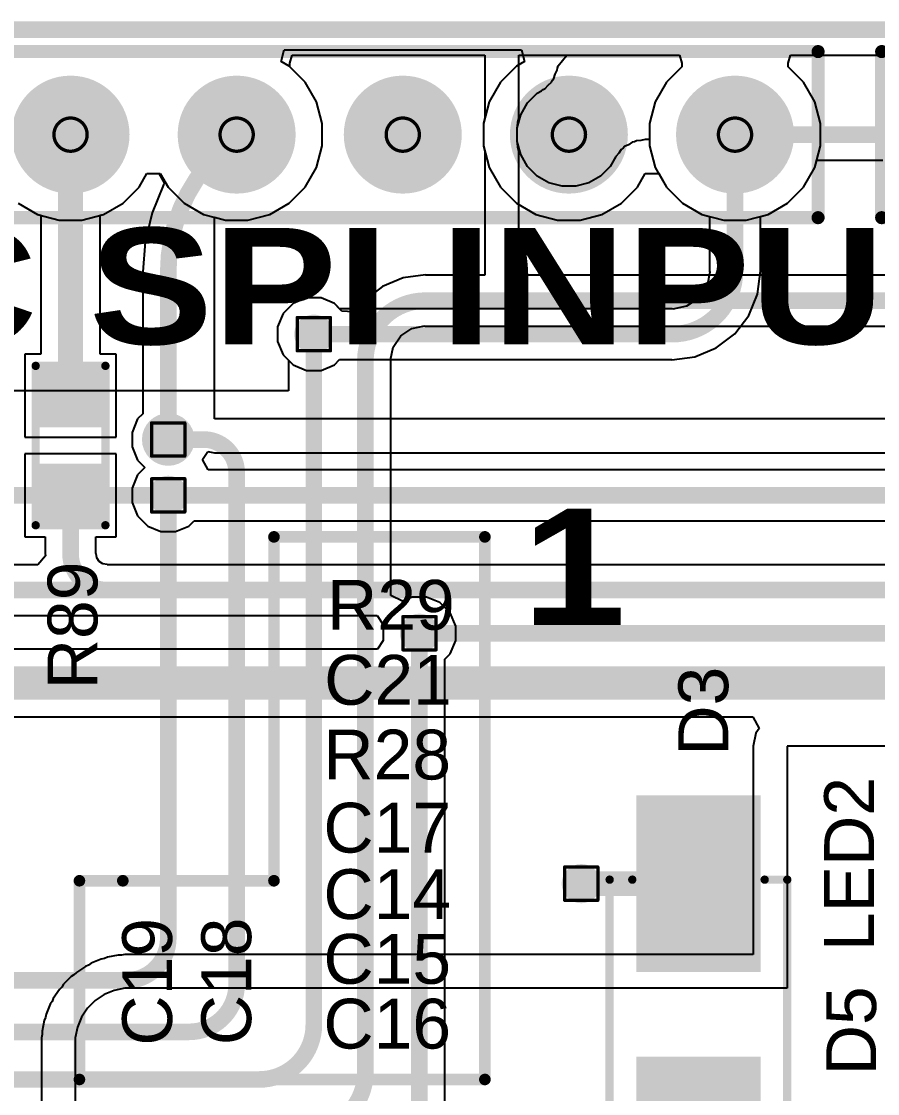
# Model space of a CAD drawing. Header units: inches. Extents: x -40 to 219, y 2 to 133.
# Drawn here: x 16.89 to 29.98, y 66.11 to 82.51 of the extents above; entities that cross this region are included whole.
import ezdxf

# ---------------------------------------------------------------- set-up
doc = ezdxf.new("R2010")
doc.units = ezdxf.units.IN
for name, color, linetype in [('Board Outline', 216, 'Continuous'), ('Bottom Layer', 5, 'Continuous'), ('Bottom Solder', 6, 'Continuous'), ('Drill Drawing', 1, 'Continuous'), ('Multi-Layer', 9, 'Continuous'), ('Pad Holes', 156, 'Continuous'), ('Top Layer', 1, 'Continuous'), ('Top Overlay', 2, 'Continuous'), ('Top Paste', 8, 'Continuous'), ('Top Solder', 216, 'Continuous'), ('Via Holes', 16, 'Continuous')]:
    doc.layers.add(name, color=color, linetype=linetype)
doc.styles.add('Arial', font='', dxfattribs={"height": 0.2})
doc.styles.add('Arial Black_Bold', font='', dxfattribs={"height": 0.2})
doc.styles.get('Arial').set_extended_font_data('Arial')
doc.styles.get('Arial Black_Bold').set_extended_font_data('Arial Black', bold=True)

# ---------------------------------------------------------------- blocks, each defined once
blk = doc.blocks.new('R___0603_29')
at = {"layer": 'Top Layer'}
for points in [[(-0.381, 0.445), (-0.381, -0.445), (-1.143, -0.445), (-1.143, 0.445)], [(1.143, 0.445), (1.143, -0.445), (0.381, -0.445), (0.381, 0.445)]]:
    blk.add_hatch(color=1, dxfattribs=at).paths.add_polyline_path(points)
at = {"layer": 'Top Paste'}
for points in [[(-0.381, 0.445), (-0.381, -0.445), (-1.143, -0.445), (-1.143, 0.445)], [(1.143, 0.445), (1.143, -0.445), (0.381, -0.445), (0.381, 0.445)]]:
    blk.add_hatch(color=8, dxfattribs=at).paths.add_polyline_path(points)
at = {"layer": 'Top Solder'}
for points in [[(-0.279, 0.546), (-0.279, -0.546), (-1.245, -0.546), (-1.245, 0.546)], [(1.245, 0.546), (1.245, -0.546), (0.279, -0.546), (0.279, 0.546)]]:
    blk.add_hatch(color=216, dxfattribs=at).paths.add_polyline_path(points)
at = {"layer": 'Top Overlay'}
for points in [[(-1.219, 0.533, 0.127, 0.127, 0), (1.219, 0.533, 0.127, 0.127, 0)], [(-1.219, -0.533, 0.127, 0.127, 0), (-1.219, 0.533, 0.127, 0.127, 0)], [(1.219, -0.533, 0.127, 0.127, 0), (1.219, 0.533, 0.127, 0.127, 0)], [(-1.219, -0.533, 0.127, 0.127, 0), (1.219, -0.533, 0.127, 0.127, 0)]]:
    blk.add_lwpolyline(points, format="xyseb", dxfattribs=at)
for points in [[(-1.251, 0.533, 0.0635, 0.0635, 1), (-1.187, 0.533, 0.0635, 0.0635, 1)], [(-1.251, 0.533, 0.0635, 0.0635, 1), (-1.187, 0.533, 0.0635, 0.0635, 1)], [(1.187, 0.533, 0.0635, 0.0635, 1), (1.251, 0.533, 0.0635, 0.0635, 1)], [(1.187, 0.533, 0.0635, 0.0635, 1), (1.251, 0.533, 0.0635, 0.0635, 1)], [(-1.251, -0.533, 0.0635, 0.0635, 1), (-1.187, -0.533, 0.0635, 0.0635, 1)], [(-1.251, -0.533, 0.0635, 0.0635, 1), (-1.187, -0.533, 0.0635, 0.0635, 1)], [(1.187, -0.533, 0.0635, 0.0635, 1), (1.251, -0.533, 0.0635, 0.0635, 1)], [(1.187, -0.533, 0.0635, 0.0635, 1), (1.251, -0.533, 0.0635, 0.0635, 1)]]:
    blk.add_lwpolyline(points, format="xyseb", close=True, dxfattribs=at)
blk = doc.blocks.new('HDR1X5__147')
at = {"layer": 'Bottom Layer'}
blk.add_hatch(color=5, dxfattribs=at).paths.add_polyline_path([(-0.8, 0.8), (0.8, 0.8), (0.8, -0.8), (-0.8, -0.8)])
h = blk.add_hatch(color=5, dxfattribs=at)
edge = h.paths.add_edge_path()
edge.add_arc((2.54, 0), 0.8, 0, 360)
h = blk.add_hatch(color=5, dxfattribs=at)
edge = h.paths.add_edge_path()
edge.add_arc((5.08, 0), 0.8, 0, 360)
h = blk.add_hatch(color=5, dxfattribs=at)
edge = h.paths.add_edge_path()
edge.add_arc((7.62, 0), 0.8, 0, 360)
h = blk.add_hatch(color=5, dxfattribs=at)
edge = h.paths.add_edge_path()
edge.add_arc((10.16, 0), 0.8, 0, 360)
at = {"layer": 'Bottom Solder'}
blk.add_hatch(color=6, dxfattribs=at).paths.add_polyline_path([(-0.902, 0.902), (0.902, 0.902), (0.902, -0.902), (-0.902, -0.902)])
h = blk.add_hatch(color=6, dxfattribs=at)
edge = h.paths.add_edge_path()
edge.add_arc((2.54, 0), 0.902, 0, 360)
h = blk.add_hatch(color=6, dxfattribs=at)
edge = h.paths.add_edge_path()
edge.add_arc((5.08, 0), 0.902, 0, 360)
h = blk.add_hatch(color=6, dxfattribs=at)
edge = h.paths.add_edge_path()
edge.add_arc((7.62, 0), 0.902, 0, 360)
h = blk.add_hatch(color=6, dxfattribs=at)
edge = h.paths.add_edge_path()
edge.add_arc((10.16, 0), 0.902, 0, 360)
at = {"layer": 'Multi-Layer'}
blk.add_hatch(color=9, dxfattribs=at).paths.add_polyline_path([(-0.8, 0.8), (0.8, 0.8), (0.8, -0.8), (-0.8, -0.8)])
h = blk.add_hatch(color=9, dxfattribs=at)
edge = h.paths.add_edge_path()
edge.add_arc((2.54, 0), 0.8, 0, 360)
h = blk.add_hatch(color=9, dxfattribs=at)
edge = h.paths.add_edge_path()
edge.add_arc((5.08, 0), 0.8, 0, 360)
h = blk.add_hatch(color=9, dxfattribs=at)
edge = h.paths.add_edge_path()
edge.add_arc((7.62, 0), 0.8, 0, 360)
h = blk.add_hatch(color=9, dxfattribs=at)
edge = h.paths.add_edge_path()
edge.add_arc((10.16, 0), 0.8, 0, 360)
at = {"layer": 'Pad Holes'}
h = blk.add_hatch(color=7, dxfattribs=at)
edge = h.paths.add_edge_path()
edge.add_arc((0, 0), 0.475, 0, 360)
h = blk.add_hatch(color=7, dxfattribs=at)
edge = h.paths.add_edge_path()
edge.add_arc((2.54, 0), 0.475, 0, 360)
h = blk.add_hatch(color=7, dxfattribs=at)
edge = h.paths.add_edge_path()
edge.add_arc((5.08, 0), 0.475, 0, 360)
h = blk.add_hatch(color=7, dxfattribs=at)
edge = h.paths.add_edge_path()
edge.add_arc((7.62, 0), 0.475, 0, 360)
h = blk.add_hatch(color=7, dxfattribs=at)
edge = h.paths.add_edge_path()
edge.add_arc((10.16, 0), 0.475, 0, 360)
at = {"layer": 'Top Layer'}
blk.add_hatch(color=1, dxfattribs=at).paths.add_polyline_path([(-0.8, 0.8), (0.8, 0.8), (0.8, -0.8), (-0.8, -0.8)])
h = blk.add_hatch(color=1, dxfattribs=at)
edge = h.paths.add_edge_path()
edge.add_arc((2.54, 0), 0.8, 0, 360)
h = blk.add_hatch(color=1, dxfattribs=at)
edge = h.paths.add_edge_path()
edge.add_arc((5.08, 0), 0.8, 0, 360)
h = blk.add_hatch(color=1, dxfattribs=at)
edge = h.paths.add_edge_path()
edge.add_arc((7.62, 0), 0.8, 0, 360)
h = blk.add_hatch(color=1, dxfattribs=at)
edge = h.paths.add_edge_path()
edge.add_arc((10.16, 0), 0.8, 0, 360)
at = {"layer": 'Top Solder'}
blk.add_hatch(color=216, dxfattribs=at).paths.add_polyline_path([(-0.902, 0.902), (0.902, 0.902), (0.902, -0.902), (-0.902, -0.902)])
h = blk.add_hatch(color=216, dxfattribs=at)
edge = h.paths.add_edge_path()
edge.add_arc((2.54, 0), 0.902, 0, 360)
h = blk.add_hatch(color=216, dxfattribs=at)
edge = h.paths.add_edge_path()
edge.add_arc((5.08, 0), 0.902, 0, 360)
h = blk.add_hatch(color=216, dxfattribs=at)
edge = h.paths.add_edge_path()
edge.add_arc((7.62, 0), 0.902, 0, 360)
h = blk.add_hatch(color=216, dxfattribs=at)
edge = h.paths.add_edge_path()
edge.add_arc((10.16, 0), 0.902, 0, 360)
at = {"layer": 'Top Overlay'}
for points in [[(-1.27, 1.27, 0.2, 0.2, 0), (-1.27, -1.27, 0.2, 0.2, 0)], [(11.43, 1.27, 0.2, 0.2, 0), (-1.27, 1.27, 0.2, 0.2, 0)], [(11.43, 1.27, 0.2, 0.2, 0), (11.43, -1.27, 0.2, 0.2, 0)], [(11.43, -1.27, 0.2, 0.2, 0), (-1.27, -1.27, 0.2, 0.2, 0)]]:
    blk.add_lwpolyline(points, format="xyseb", dxfattribs=at)
for points in [[(-1.32, 1.27, 0.1, 0.1, 1), (-1.22, 1.27, 0.1, 0.1, 1)], [(-1.32, 1.27, 0.1, 0.1, 1), (-1.22, 1.27, 0.1, 0.1, 1)], [(11.38, 1.27, 0.1, 0.1, 1), (11.48, 1.27, 0.1, 0.1, 1)], [(11.38, 1.27, 0.1, 0.1, 1), (11.48, 1.27, 0.1, 0.1, 1)], [(-1.32, -1.27, 0.1, 0.1, 1), (-1.22, -1.27, 0.1, 0.1, 1)], [(-1.32, -1.27, 0.1, 0.1, 1), (-1.22, -1.27, 0.1, 0.1, 1)], [(11.38, -1.27, 0.1, 0.1, 1), (11.48, -1.27, 0.1, 0.1, 1)], [(11.38, -1.27, 0.1, 0.1, 1), (11.48, -1.27, 0.1, 0.1, 1)]]:
    blk.add_lwpolyline(points, format="xyseb", close=True, dxfattribs=at)
blk = doc.blocks.new('HDR1X7_148')
at = {"layer": 'Bottom Layer'}
blk.add_hatch(color=5, dxfattribs=at).paths.add_polyline_path([(-0.8, 0.8), (0.8, 0.8), (0.8, -0.8), (-0.8, -0.8)])
h = blk.add_hatch(color=5, dxfattribs=at)
edge = h.paths.add_edge_path()
edge.add_arc((2.54, 0), 0.8, 0, 360)
h = blk.add_hatch(color=5, dxfattribs=at)
edge = h.paths.add_edge_path()
edge.add_arc((5.08, 0), 0.8, 0, 360)
h = blk.add_hatch(color=5, dxfattribs=at)
edge = h.paths.add_edge_path()
edge.add_arc((7.62, 0), 0.8, 0, 360)
h = blk.add_hatch(color=5, dxfattribs=at)
edge = h.paths.add_edge_path()
edge.add_arc((10.16, 0), 0.8, 0, 360)
h = blk.add_hatch(color=5, dxfattribs=at)
edge = h.paths.add_edge_path()
edge.add_arc((12.7, 0), 0.8, 0, 360)
h = blk.add_hatch(color=5, dxfattribs=at)
edge = h.paths.add_edge_path()
edge.add_arc((15.24, 0), 0.8, 0, 360)
at = {"layer": 'Bottom Solder'}
blk.add_hatch(color=6, dxfattribs=at).paths.add_polyline_path([(-0.902, 0.902), (0.902, 0.902), (0.902, -0.902), (-0.902, -0.902)])
h = blk.add_hatch(color=6, dxfattribs=at)
edge = h.paths.add_edge_path()
edge.add_arc((2.54, 0), 0.902, 0, 360)
h = blk.add_hatch(color=6, dxfattribs=at)
edge = h.paths.add_edge_path()
edge.add_arc((5.08, 0), 0.902, 0, 360)
h = blk.add_hatch(color=6, dxfattribs=at)
edge = h.paths.add_edge_path()
edge.add_arc((7.62, 0), 0.902, 0, 360)
h = blk.add_hatch(color=6, dxfattribs=at)
edge = h.paths.add_edge_path()
edge.add_arc((10.16, 0), 0.902, 0, 360)
h = blk.add_hatch(color=6, dxfattribs=at)
edge = h.paths.add_edge_path()
edge.add_arc((12.7, 0), 0.902, 0, 360)
h = blk.add_hatch(color=6, dxfattribs=at)
edge = h.paths.add_edge_path()
edge.add_arc((15.24, 0), 0.902, 0, 360)
at = {"layer": 'Multi-Layer'}
blk.add_hatch(color=9, dxfattribs=at).paths.add_polyline_path([(-0.8, 0.8), (0.8, 0.8), (0.8, -0.8), (-0.8, -0.8)])
h = blk.add_hatch(color=9, dxfattribs=at)
edge = h.paths.add_edge_path()
edge.add_arc((2.54, 0), 0.8, 0, 360)
h = blk.add_hatch(color=9, dxfattribs=at)
edge = h.paths.add_edge_path()
edge.add_arc((5.08, 0), 0.8, 0, 360)
h = blk.add_hatch(color=9, dxfattribs=at)
edge = h.paths.add_edge_path()
edge.add_arc((7.62, 0), 0.8, 0, 360)
h = blk.add_hatch(color=9, dxfattribs=at)
edge = h.paths.add_edge_path()
edge.add_arc((10.16, 0), 0.8, 0, 360)
h = blk.add_hatch(color=9, dxfattribs=at)
edge = h.paths.add_edge_path()
edge.add_arc((12.7, 0), 0.8, 0, 360)
h = blk.add_hatch(color=9, dxfattribs=at)
edge = h.paths.add_edge_path()
edge.add_arc((15.24, 0), 0.8, 0, 360)
at = {"layer": 'Pad Holes'}
h = blk.add_hatch(color=7, dxfattribs=at)
edge = h.paths.add_edge_path()
edge.add_arc((0, 0), 0.45, 0, 360)
h = blk.add_hatch(color=7, dxfattribs=at)
edge = h.paths.add_edge_path()
edge.add_arc((2.54, 0), 0.45, 0, 360)
h = blk.add_hatch(color=7, dxfattribs=at)
edge = h.paths.add_edge_path()
edge.add_arc((5.08, 0), 0.45, 0, 360)
h = blk.add_hatch(color=7, dxfattribs=at)
edge = h.paths.add_edge_path()
edge.add_arc((7.62, 0), 0.45, 0, 360)
h = blk.add_hatch(color=7, dxfattribs=at)
edge = h.paths.add_edge_path()
edge.add_arc((10.16, 0), 0.45, 0, 360)
h = blk.add_hatch(color=7, dxfattribs=at)
edge = h.paths.add_edge_path()
edge.add_arc((12.7, 0), 0.45, 0, 360)
h = blk.add_hatch(color=7, dxfattribs=at)
edge = h.paths.add_edge_path()
edge.add_arc((15.24, 0), 0.45, 0, 360)
at = {"layer": 'Top Layer'}
blk.add_hatch(color=1, dxfattribs=at).paths.add_polyline_path([(-0.8, 0.8), (0.8, 0.8), (0.8, -0.8), (-0.8, -0.8)])
h = blk.add_hatch(color=1, dxfattribs=at)
edge = h.paths.add_edge_path()
edge.add_arc((2.54, 0), 0.8, 0, 360)
h = blk.add_hatch(color=1, dxfattribs=at)
edge = h.paths.add_edge_path()
edge.add_arc((5.08, 0), 0.8, 0, 360)
h = blk.add_hatch(color=1, dxfattribs=at)
edge = h.paths.add_edge_path()
edge.add_arc((7.62, 0), 0.8, 0, 360)
h = blk.add_hatch(color=1, dxfattribs=at)
edge = h.paths.add_edge_path()
edge.add_arc((10.16, 0), 0.8, 0, 360)
h = blk.add_hatch(color=1, dxfattribs=at)
edge = h.paths.add_edge_path()
edge.add_arc((12.7, 0), 0.8, 0, 360)
h = blk.add_hatch(color=1, dxfattribs=at)
edge = h.paths.add_edge_path()
edge.add_arc((15.24, 0), 0.8, 0, 360)
at = {"layer": 'Top Solder'}
blk.add_hatch(color=216, dxfattribs=at).paths.add_polyline_path([(-0.902, 0.902), (0.902, 0.902), (0.902, -0.902), (-0.902, -0.902)])
h = blk.add_hatch(color=216, dxfattribs=at)
edge = h.paths.add_edge_path()
edge.add_arc((2.54, 0), 0.902, 0, 360)
h = blk.add_hatch(color=216, dxfattribs=at)
edge = h.paths.add_edge_path()
edge.add_arc((5.08, 0), 0.902, 0, 360)
h = blk.add_hatch(color=216, dxfattribs=at)
edge = h.paths.add_edge_path()
edge.add_arc((7.62, 0), 0.902, 0, 360)
h = blk.add_hatch(color=216, dxfattribs=at)
edge = h.paths.add_edge_path()
edge.add_arc((10.16, 0), 0.902, 0, 360)
h = blk.add_hatch(color=216, dxfattribs=at)
edge = h.paths.add_edge_path()
edge.add_arc((12.7, 0), 0.902, 0, 360)
h = blk.add_hatch(color=216, dxfattribs=at)
edge = h.paths.add_edge_path()
edge.add_arc((15.24, 0), 0.902, 0, 360)
at = {"layer": 'Top Overlay'}
for points in [[(-1.27, -1.27, 0.2, 0.2, 0), (-1.27, 1.27, 0.2, 0.2, 0)], [(-1.27, 1.27, 0.2, 0.2, 0), (16.51, 1.27, 0.2, 0.2, 0)], [(16.51, -1.27, 0.2, 0.2, 0), (16.51, 1.27, 0.2, 0.2, 0)], [(-1.27, -1.27, 0.2, 0.2, 0), (16.51, -1.27, 0.2, 0.2, 0)]]:
    blk.add_lwpolyline(points, format="xyseb", dxfattribs=at)
for points in [[(-1.32, 1.27, 0.1, 0.1, 1), (-1.22, 1.27, 0.1, 0.1, 1)], [(-1.32, 1.27, 0.1, 0.1, 1), (-1.22, 1.27, 0.1, 0.1, 1)], [(16.46, 1.27, 0.1, 0.1, 1), (16.56, 1.27, 0.1, 0.1, 1)], [(16.46, 1.27, 0.1, 0.1, 1), (16.56, 1.27, 0.1, 0.1, 1)], [(-1.32, -1.27, 0.1, 0.1, 1), (-1.22, -1.27, 0.1, 0.1, 1)], [(-1.32, -1.27, 0.1, 0.1, 1), (-1.22, -1.27, 0.1, 0.1, 1)], [(16.46, -1.27, 0.1, 0.1, 1), (16.56, -1.27, 0.1, 0.1, 1)], [(16.46, -1.27, 0.1, 0.1, 1), (16.56, -1.27, 0.1, 0.1, 1)]]:
    blk.add_lwpolyline(points, format="xyseb", close=True, dxfattribs=at)
blk = doc.blocks.new('SMA_168')
at = {"layer": 'Top Layer'}
for points in [[(-3.25, 0.85), (-0.75, 0.85), (-0.75, -0.85), (-3.25, -0.85)], [(0.75, 0.85), (3.25, 0.85), (3.25, -0.85), (0.75, -0.85)]]:
    blk.add_hatch(color=1, dxfattribs=at).paths.add_polyline_path(points)
at = {"layer": 'Top Overlay'}
for points in [[(-4.445, -1.422), (-3.278, -1.422), (-3.278, 1.422), (-4.445, 1.422)], [(-3.3, 0.924), (-2.596, 0.924), (-2.596, 1.422), (-3.3, 1.422)], [(-3.3, -1.422), (-2.596, -1.422), (-2.596, -0.924), (-3.3, -0.924)]]:
    blk.add_hatch(color=2, dxfattribs=at).paths.add_polyline_path(points)
at = {"layer": 'Top Paste'}
for points in [[(-3.25, 0.85), (-0.75, 0.85), (-0.75, -0.85), (-3.25, -0.85)], [(0.75, 0.85), (3.25, 0.85), (3.25, -0.85), (0.75, -0.85)]]:
    blk.add_hatch(color=8, dxfattribs=at).paths.add_polyline_path(points)
at = {"layer": 'Top Solder'}
for points in [[(-3.352, 0.952), (-0.648, 0.952), (-0.648, -0.952), (-3.352, -0.952)], [(0.648, 0.952), (3.352, 0.952), (3.352, -0.952), (0.648, -0.952)]]:
    blk.add_hatch(color=216, dxfattribs=at).paths.add_polyline_path(points)
at = {"layer": 'Top Overlay'}
for points in [[(-2.658, 1.358, 0.127, 0.127, 0), (2.061, 1.358, 0.127, 0.127, 0)], [(2.061, 1.358, 0.127, 0.127, 0), (2.061, 1.012, 0.127, 0.127, 0)], [(2.061, -1.012, 0.127, 0.127, 0), (2.061, -1.358, 0.127, 0.127, 0)], [(-2.658, -1.358, 0.127, 0.127, 0), (2.061, -1.358, 0.127, 0.127, 0)]]:
    blk.add_lwpolyline(points, format="xyseb", dxfattribs=at)
for points in [[(-2.69, 1.358, 0.0635, 0.0635, 1), (-2.626, 1.358, 0.0635, 0.0635, 1)], [(2.029, 1.358, 0.0635, 0.0635, 1), (2.093, 1.358, 0.0635, 0.0635, 1)], [(2.029, 1.358, 0.0635, 0.0635, 1), (2.093, 1.358, 0.0635, 0.0635, 1)], [(2.029, 1.012, 0.0635, 0.0635, 1), (2.093, 1.012, 0.0635, 0.0635, 1)], [(2.029, -1.012, 0.0635, 0.0635, 1), (2.093, -1.012, 0.0635, 0.0635, 1)], [(-2.69, -1.358, 0.0635, 0.0635, 1), (-2.626, -1.358, 0.0635, 0.0635, 1)], [(2.029, -1.358, 0.0635, 0.0635, 1), (2.093, -1.358, 0.0635, 0.0635, 1)], [(2.029, -1.358, 0.0635, 0.0635, 1), (2.093, -1.358, 0.0635, 0.0635, 1)]]:
    blk.add_lwpolyline(points, format="xyseb", close=True, dxfattribs=at)

msp = doc.modelspace()

# ---------------------------------------------------------------- hatches: boundary and pattern name
at = {"layer": 'Bottom Layer'}
h = msp.add_hatch(color=5, dxfattribs=at)
edge = h.paths.add_edge_path()
edge.add_arc((21.361, 77.726), 0.3, 0, 360)
h = msp.add_hatch(color=5, dxfattribs=at)
edge = h.paths.add_edge_path()
edge.add_arc((19.135, 76.115), 0.3, 0, 360)
h = msp.add_hatch(color=5, dxfattribs=at)
edge = h.paths.add_edge_path()
edge.add_arc((19.135, 75.261), 0.3, 0, 360)
h = msp.add_hatch(color=5, dxfattribs=at)
edge = h.paths.add_edge_path()
edge.add_arc((22.976, 73.152), 0.3, 0, 360)
h = msp.add_hatch(color=5, dxfattribs=at)
edge = h.paths.add_edge_path()
edge.add_arc((25.45, 69.323), 0.3, 0, 360)
at = {"layer": 'Bottom Solder'}
h = msp.add_hatch(color=6, dxfattribs=at)
edge = h.paths.add_edge_path()
edge.add_arc((19.135, 76.115), 0.402, 0, 360)
at = {"layer": 'Top Layer'}
h = msp.add_hatch(color=1, dxfattribs=at)
edge = h.paths.add_edge_path()
edge.add_arc((21.361, 77.726), 0.3, 0, 360)
h = msp.add_hatch(color=1, dxfattribs=at)
edge = h.paths.add_edge_path()
edge.add_arc((19.135, 76.115), 0.3, 0, 360)
h = msp.add_hatch(color=1, dxfattribs=at)
edge = h.paths.add_edge_path()
edge.add_arc((19.135, 75.261), 0.3, 0, 360)
h = msp.add_hatch(color=1, dxfattribs=at)
edge = h.paths.add_edge_path()
edge.add_arc((22.976, 73.152), 0.3, 0, 360)
h = msp.add_hatch(color=1, dxfattribs=at)
edge = h.paths.add_edge_path()
edge.add_arc((25.45, 69.323), 0.3, 0, 360)
at = {"layer": 'Top Solder'}
h = msp.add_hatch(color=216, dxfattribs=at)
edge = h.paths.add_edge_path()
edge.add_arc((19.135, 76.115), 0.402, 0, 360)
at = {"layer": 'Via Holes'}
h = msp.add_hatch(color=7, dxfattribs=at)
edge = h.paths.add_edge_path()
edge.add_arc((21.361, 77.726), 0.15, 0, 360)
h = msp.add_hatch(color=7, dxfattribs=at)
edge = h.paths.add_edge_path()
edge.add_arc((19.135, 76.115), 0.15, 0, 360)
h = msp.add_hatch(color=7, dxfattribs=at)
edge = h.paths.add_edge_path()
edge.add_arc((19.135, 75.261), 0.15, 0, 360)
h = msp.add_hatch(color=7, dxfattribs=at)
edge = h.paths.add_edge_path()
edge.add_arc((22.976, 73.152), 0.15, 0, 360)
h = msp.add_hatch(color=7, dxfattribs=at)
edge = h.paths.add_edge_path()
edge.add_arc((25.45, 69.323), 0.15, 0, 360)

# ---------------------------------------------------------------- linework, layer by layer
at = {"layer": 'Board Outline'}
msp.add_lwpolyline([(3.393, 82.382, 0.254, 0.254, 0), (85.393, 82.382, 0.254, 0.254, 0)], format="xyseb", dxfattribs=at)
at = {"layer": 'Bottom Layer'}
for p, q in [((20.996, 81.869), (21.03, 81.994)), ((21.03, 81.994), (23.976, 81.994)), ((23.976, 81.994), (23.976, 81.036)), ((24.494, 81.036), (24.494, 81.994)), ((24.494, 81.994), (26.953, 81.994)), ((26.953, 81.994), (26.986, 81.869)), ((28.616, 81.869), (28.65, 81.994)), ((28.65, 81.994), (30.464, 81.994)), ((20.993, 81.816), (20.996, 81.869)), ((26.986, 81.869), (26.99, 81.816)), ((28.613, 81.816), (28.616, 81.869)), ((21.228, 81.581), (20.993, 81.816)), ((26.99, 81.816), (26.755, 81.581)), ((28.848, 81.581), (28.613, 81.816)), ((21.4, 81.282), (21.228, 81.581)), ((26.755, 81.581), (26.582, 81.282)), ((29.02, 81.282), (28.848, 81.581)), ((21.489, 80.95), (21.4, 81.282)), ((26.582, 81.282), (26.493, 80.95)), ((29.109, 80.95), (29.02, 81.282)), ((23.976, 81.036), (23.953, 80.95)), ((24.481, 80.969), (24.494, 81.036)), ((21.489, 80.605), (21.489, 80.95)), ((23.953, 80.95), (23.953, 80.605)), ((24.471, 80.882), (24.477, 80.902)), ((24.471, 80.674), (24.471, 80.882)), ((24.477, 80.902), (24.481, 80.969)), ((26.493, 80.95), (26.493, 80.605)), ((29.109, 80.605), (29.109, 80.95)), ((24.477, 80.654), (24.471, 80.674)), ((21.4, 80.273), (21.489, 80.605)), ((23.953, 80.605), (23.976, 80.519)), ((23.976, 80.519), (23.976, 78.628)), ((24.481, 80.586), (24.477, 80.654)), ((24.494, 80.519), (24.481, 80.586)), ((24.494, 78.628), (24.494, 80.519)), ((26.493, 80.605), (26.582, 80.273)), ((29.02, 80.273), (29.109, 80.605)), ((18.688, 79.974), (18.809, 80.183)), ((18.809, 80.183), (19.014, 80.183)), ((19.014, 80.183), (19.135, 79.974)), ((21.228, 79.974), (21.4, 80.273)), ((26.582, 80.273), (26.755, 79.974)), ((28.848, 79.974), (29.02, 80.273)), ((18.444, 79.731), (18.688, 79.974)), ((19.135, 79.974), (19.378, 79.731)), ((20.984, 79.731), (21.228, 79.974)), ((26.755, 79.974), (26.998, 79.731)), ((28.604, 79.731), (28.848, 79.974)), ((16.838, 79.731), (17.136, 79.559)), ((18.146, 79.559), (18.444, 79.731)), ((19.378, 79.731), (19.676, 79.559)), ((20.686, 79.559), (20.984, 79.731)), ((26.998, 79.731), (27.296, 79.559)), ((28.306, 79.559), (28.604, 79.731)), ((17.136, 79.559), (17.469, 79.47)), ((17.813, 79.47), (18.146, 79.559)), ((19.676, 79.559), (20.009, 79.47)), ((20.353, 79.47), (20.686, 79.559)), ((27.296, 79.559), (27.629, 79.47)), ((27.973, 79.47), (28.306, 79.559)), ((17.469, 79.47), (17.813, 79.47)), ((20.009, 79.47), (20.353, 79.47)), ((27.629, 79.47), (27.973, 79.47)), ((22.728, 78.587), (22.412, 78.456)), ((23.067, 78.632), (22.728, 78.587)), ((23.067, 78.628), (23.067, 78.632)), ((23.976, 78.628), (23.067, 78.628)), ((49.614, 78.628), (24.494, 78.628)), ((22.412, 78.456), (22.14, 78.248)), ((21.251, 78.28), (21.047, 78.195)), ((21.471, 78.28), (21.251, 78.28)), ((21.675, 78.195), (21.471, 78.28)), ((22.14, 78.248), (22.008, 78.075)), ((21.047, 78.195), (20.891, 78.04)), ((21.79, 78.08), (21.675, 78.195)), ((21.962, 78.066), (21.79, 78.08)), ((22.008, 78.075), (21.962, 78.066)), ((20.891, 78.04), (20.807, 77.836)), ((20.807, 77.836), (20.807, 77.616)), ((22.689, 77.699), (22.862, 77.815)), ((22.862, 77.815), (23.055, 77.853)), ((23.055, 77.853), (23.067, 77.851)), ((23.067, 77.851), (42.274, 77.851)), ((20.807, 77.616), (20.891, 77.412)), ((22.573, 77.526), (22.689, 77.699)), ((20.891, 77.412), (20.972, 77.331)), ((22.535, 77.334), (22.573, 77.526)), ((20.972, 77.331), (20.972, 76.86)), ((22.537, 77.321), (22.535, 77.334)), ((22.537, 73.729), (22.537, 77.321)), ((20.972, 76.86), (12.561, 76.86)), ((22.715, 73.643), (22.537, 73.729)), ((22.866, 73.706), (22.715, 73.643)), ((23.086, 73.706), (22.866, 73.706)), ((23.29, 73.622), (23.086, 73.706)), ((23.446, 73.466), (23.29, 73.622)), ((23.53, 73.262), (23.446, 73.466)), ((23.53, 73.042), (23.53, 73.262)), ((23.446, 72.838), (23.53, 73.042)), ((23.365, 72.757), (23.446, 72.838)), ((23.365, 65.621), (23.365, 72.757))]:
    msp.add_line(p, q, dxfattribs=at)
for points in [[(22.149, 77.321, 0.254, 0.254, -0.414214), (23.067, 78.239, 0.254, 0.254, 0)], [(23.067, 78.239, 0.254, 0.254, 0), (50.002, 78.239, 0.254, 0.254, 0)], [(21.361, 67.164, 0.254, 0.254, 0), (21.361, 77.726, 0.254, 0.254, 0)], [(22.149, 66.437, 0.254, 0.254, 0), (22.149, 77.321, 0.254, 0.254, 0)], [(19.135, 76.115, 0.254, 0.254, 0), (19.676, 76.115, 0.254, 0.254, 0)], [(19.676, 76.115, 0.254, 0.254, -0.414214), (20.181, 75.61, 0.254, 0.254, 0)], [(20.181, 67.785, 0.254, 0.254, 0), (20.181, 75.61, 0.254, 0.254, 0)], [(16.179, 75.261, 0.254, 0.254, 0), (19.135, 75.261, 0.254, 0.254, 0)], [(19.135, 68.484, 0.254, 0.254, 0), (19.135, 75.261, 0.254, 0.254, 0)], [(22.976, 65.621, 0.254, 0.254, 0), (22.976, 73.152, 0.254, 0.254, 0)], [(19.135, 68.484, 0.254, 0.254, -0.414214), (18.494, 67.843, 0.254, 0.254, 0)], [(4.639, 67.843, 0.254, 0.254, 0), (18.494, 67.843, 0.254, 0.254, 0)], [(20.181, 67.785, 0.254, 0.254, -0.414214), (19.452, 67.056, 0.254, 0.254, 0)], [(21.361, 67.164, 0.254, 0.254, -0.414214), (20.525, 66.328, 0.254, 0.254, 0)], [(5.309, 67.056, 0.254, 0.254, 0), (19.452, 67.056, 0.254, 0.254, 0)], [(5.774, 66.328, 0.254, 0.254, 0), (20.525, 66.328, 0.254, 0.254, 0)], [(22.149, 66.437, 0.254, 0.254, -0.414214), (21.251, 65.539, 0.254, 0.254, 0)]]:
    msp.add_lwpolyline(points, format="xyseb", dxfattribs=at)
for points in [[(23.004, 78.239, 0.127, 0.127, 1), (23.131, 78.239, 0.127, 0.127, 1)], [(23.004, 78.239, 0.127, 0.127, 1), (23.131, 78.239, 0.127, 0.127, 1)], [(21.297, 77.726, 0.127, 0.127, 1), (21.424, 77.726, 0.127, 0.127, 1)], [(22.085, 77.321, 0.127, 0.127, 1), (22.212, 77.321, 0.127, 0.127, 1)], [(22.085, 77.321, 0.127, 0.127, 1), (22.212, 77.321, 0.127, 0.127, 1)], [(19.071, 76.115, 0.127, 0.127, 1), (19.198, 76.115, 0.127, 0.127, 1)], [(19.613, 76.115, 0.127, 0.127, 1), (19.74, 76.115, 0.127, 0.127, 1)], [(19.613, 76.115, 0.127, 0.127, 1), (19.74, 76.115, 0.127, 0.127, 1)], [(20.118, 75.61, 0.127, 0.127, 1), (20.245, 75.61, 0.127, 0.127, 1)], [(20.118, 75.61, 0.127, 0.127, 1), (20.245, 75.61, 0.127, 0.127, 1)], [(19.071, 75.261, 0.127, 0.127, 1), (19.198, 75.261, 0.127, 0.127, 1)], [(19.071, 75.261, 0.127, 0.127, 1), (19.198, 75.261, 0.127, 0.127, 1)], [(22.913, 73.152, 0.127, 0.127, 1), (23.04, 73.152, 0.127, 0.127, 1)], [(19.071, 68.484, 0.127, 0.127, 1), (19.198, 68.484, 0.127, 0.127, 1)], [(19.071, 68.484, 0.127, 0.127, 1), (19.198, 68.484, 0.127, 0.127, 1)], [(18.43, 67.843, 0.127, 0.127, 1), (18.557, 67.843, 0.127, 0.127, 1)], [(18.43, 67.843, 0.127, 0.127, 1), (18.557, 67.843, 0.127, 0.127, 1)], [(20.118, 67.785, 0.127, 0.127, 1), (20.245, 67.785, 0.127, 0.127, 1)], [(20.118, 67.785, 0.127, 0.127, 1), (20.245, 67.785, 0.127, 0.127, 1)], [(21.297, 67.164, 0.127, 0.127, 1), (21.424, 67.164, 0.127, 0.127, 1)], [(21.297, 67.164, 0.127, 0.127, 1), (21.424, 67.164, 0.127, 0.127, 1)], [(19.388, 67.056, 0.127, 0.127, 1), (19.515, 67.056, 0.127, 0.127, 1)], [(19.388, 67.056, 0.127, 0.127, 1), (19.515, 67.056, 0.127, 0.127, 1)], [(20.461, 66.328, 0.127, 0.127, 1), (20.588, 66.328, 0.127, 0.127, 1)], [(20.461, 66.328, 0.127, 0.127, 1), (20.588, 66.328, 0.127, 0.127, 1)], [(22.085, 66.437, 0.127, 0.127, 1), (22.212, 66.437, 0.127, 0.127, 1)], [(22.085, 66.437, 0.127, 0.127, 1), (22.212, 66.437, 0.127, 0.127, 1)]]:
    msp.add_lwpolyline(points, format="xyseb", close=True, dxfattribs=at)
at = {"layer": 'Drill Drawing'}
for points in [[(17.895, 80.778, 0.0508, 0.0508, 1), (17.387, 80.778, 0.0508, 0.0508, 1)], [(20.435, 80.778, 0.0508, 0.0508, 1), (19.927, 80.778, 0.0508, 0.0508, 1)], [(22.975, 80.778, 0.0508, 0.0508, 1), (22.467, 80.778, 0.0508, 0.0508, 1)], [(25.515, 80.778, 0.0508, 0.0508, 1), (25.007, 80.778, 0.0508, 0.0508, 1)], [(28.055, 80.778, 0.0508, 0.0508, 1), (27.547, 80.778, 0.0508, 0.0508, 1)], [(17.375, 80.778, 0.0254, 0.0254, 1), (17.4, 80.778, 0.0254, 0.0254, 1)], [(17.883, 80.778, 0.0254, 0.0254, 1), (17.908, 80.778, 0.0254, 0.0254, 1)], [(19.915, 80.778, 0.0254, 0.0254, 1), (19.94, 80.778, 0.0254, 0.0254, 1)], [(20.423, 80.778, 0.0254, 0.0254, 1), (20.448, 80.778, 0.0254, 0.0254, 1)], [(22.455, 80.778, 0.0254, 0.0254, 1), (22.48, 80.778, 0.0254, 0.0254, 1)], [(22.963, 80.778, 0.0254, 0.0254, 1), (22.988, 80.778, 0.0254, 0.0254, 1)], [(24.995, 80.778, 0.0254, 0.0254, 1), (25.02, 80.778, 0.0254, 0.0254, 1)], [(25.503, 80.778, 0.0254, 0.0254, 1), (25.528, 80.778, 0.0254, 0.0254, 1)], [(27.535, 80.778, 0.0254, 0.0254, 1), (27.56, 80.778, 0.0254, 0.0254, 1)], [(28.043, 80.778, 0.0254, 0.0254, 1), (28.068, 80.778, 0.0254, 0.0254, 1)], [(21.094, 77.98, 0.0254, 0.0254, 1), (21.119, 77.98, 0.0254, 0.0254, 1)], [(21.094, 77.98, 0.0254, 0.0254, 1), (21.119, 77.98, 0.0254, 0.0254, 1)], [(21.602, 77.98, 0.0254, 0.0254, 1), (21.627, 77.98, 0.0254, 0.0254, 1)], [(21.602, 77.98, 0.0254, 0.0254, 1), (21.627, 77.98, 0.0254, 0.0254, 1)], [(21.094, 77.472, 0.0254, 0.0254, 1), (21.119, 77.472, 0.0254, 0.0254, 1)], [(21.094, 77.472, 0.0254, 0.0254, 1), (21.119, 77.472, 0.0254, 0.0254, 1)], [(21.602, 77.472, 0.0254, 0.0254, 1), (21.627, 77.472, 0.0254, 0.0254, 1)], [(21.602, 77.472, 0.0254, 0.0254, 1), (21.627, 77.472, 0.0254, 0.0254, 1)], [(18.868, 76.369, 0.0254, 0.0254, 1), (18.893, 76.369, 0.0254, 0.0254, 1)], [(18.868, 76.369, 0.0254, 0.0254, 1), (18.893, 76.369, 0.0254, 0.0254, 1)], [(19.376, 76.369, 0.0254, 0.0254, 1), (19.401, 76.369, 0.0254, 0.0254, 1)], [(19.376, 76.369, 0.0254, 0.0254, 1), (19.401, 76.369, 0.0254, 0.0254, 1)], [(18.868, 75.861, 0.0254, 0.0254, 1), (18.893, 75.861, 0.0254, 0.0254, 1)], [(18.868, 75.861, 0.0254, 0.0254, 1), (18.893, 75.861, 0.0254, 0.0254, 1)], [(19.376, 75.861, 0.0254, 0.0254, 1), (19.401, 75.861, 0.0254, 0.0254, 1)], [(19.376, 75.861, 0.0254, 0.0254, 1), (19.401, 75.861, 0.0254, 0.0254, 1)], [(18.868, 75.515, 0.0254, 0.0254, 1), (18.893, 75.515, 0.0254, 0.0254, 1)], [(18.868, 75.515, 0.0254, 0.0254, 1), (18.893, 75.515, 0.0254, 0.0254, 1)], [(19.376, 75.515, 0.0254, 0.0254, 1), (19.401, 75.515, 0.0254, 0.0254, 1)], [(19.376, 75.515, 0.0254, 0.0254, 1), (19.401, 75.515, 0.0254, 0.0254, 1)], [(18.868, 75.007, 0.0254, 0.0254, 1), (18.893, 75.007, 0.0254, 0.0254, 1)], [(18.868, 75.007, 0.0254, 0.0254, 1), (18.893, 75.007, 0.0254, 0.0254, 1)], [(19.376, 75.007, 0.0254, 0.0254, 1), (19.401, 75.007, 0.0254, 0.0254, 1)], [(19.376, 75.007, 0.0254, 0.0254, 1), (19.401, 75.007, 0.0254, 0.0254, 1)], [(22.71, 73.406, 0.0254, 0.0254, 1), (22.735, 73.406, 0.0254, 0.0254, 1)], [(22.71, 73.406, 0.0254, 0.0254, 1), (22.735, 73.406, 0.0254, 0.0254, 1)], [(23.218, 73.406, 0.0254, 0.0254, 1), (23.243, 73.406, 0.0254, 0.0254, 1)], [(23.218, 73.406, 0.0254, 0.0254, 1), (23.243, 73.406, 0.0254, 0.0254, 1)], [(22.71, 72.898, 0.0254, 0.0254, 1), (22.735, 72.898, 0.0254, 0.0254, 1)], [(22.71, 72.898, 0.0254, 0.0254, 1), (22.735, 72.898, 0.0254, 0.0254, 1)], [(23.218, 72.898, 0.0254, 0.0254, 1), (23.243, 72.898, 0.0254, 0.0254, 1)], [(23.218, 72.898, 0.0254, 0.0254, 1), (23.243, 72.898, 0.0254, 0.0254, 1)], [(25.183, 69.577, 0.0254, 0.0254, 1), (25.208, 69.577, 0.0254, 0.0254, 1)], [(25.183, 69.577, 0.0254, 0.0254, 1), (25.208, 69.577, 0.0254, 0.0254, 1)], [(25.691, 69.577, 0.0254, 0.0254, 1), (25.716, 69.577, 0.0254, 0.0254, 1)], [(25.691, 69.577, 0.0254, 0.0254, 1), (25.716, 69.577, 0.0254, 0.0254, 1)], [(25.183, 69.069, 0.0254, 0.0254, 1), (25.208, 69.069, 0.0254, 0.0254, 1)], [(25.183, 69.069, 0.0254, 0.0254, 1), (25.208, 69.069, 0.0254, 0.0254, 1)], [(25.691, 69.069, 0.0254, 0.0254, 1), (25.716, 69.069, 0.0254, 0.0254, 1)], [(25.691, 69.069, 0.0254, 0.0254, 1), (25.716, 69.069, 0.0254, 0.0254, 1)]]:
    msp.add_lwpolyline(points, format="xyseb", close=True, dxfattribs=at)
for points in [[(21.107, 77.98, 0.0508, 0.0508, 0), (21.615, 77.98, 0.0508, 0.0508, 0)], [(21.107, 77.472, 0.0508, 0.0508, 0), (21.107, 77.98, 0.0508, 0.0508, 0)], [(21.615, 77.472, 0.0508, 0.0508, 0), (21.615, 77.98, 0.0508, 0.0508, 0)], [(21.107, 77.472, 0.0508, 0.0508, 0), (21.615, 77.472, 0.0508, 0.0508, 0)], [(18.881, 76.369, 0.0508, 0.0508, 0), (19.389, 76.369, 0.0508, 0.0508, 0)], [(18.881, 75.861, 0.0508, 0.0508, 0), (18.881, 76.369, 0.0508, 0.0508, 0)], [(19.389, 75.861, 0.0508, 0.0508, 0), (19.389, 76.369, 0.0508, 0.0508, 0)], [(18.881, 75.861, 0.0508, 0.0508, 0), (19.389, 75.861, 0.0508, 0.0508, 0)], [(18.881, 75.515, 0.0508, 0.0508, 0), (19.389, 75.515, 0.0508, 0.0508, 0)], [(18.881, 75.007, 0.0508, 0.0508, 0), (18.881, 75.515, 0.0508, 0.0508, 0)], [(19.389, 75.007, 0.0508, 0.0508, 0), (19.389, 75.515, 0.0508, 0.0508, 0)], [(18.881, 75.007, 0.0508, 0.0508, 0), (19.389, 75.007, 0.0508, 0.0508, 0)], [(22.722, 73.406, 0.0508, 0.0508, 0), (23.23, 73.406, 0.0508, 0.0508, 0)], [(22.722, 72.898, 0.0508, 0.0508, 0), (22.722, 73.406, 0.0508, 0.0508, 0)], [(23.23, 72.898, 0.0508, 0.0508, 0), (23.23, 73.406, 0.0508, 0.0508, 0)], [(22.722, 72.898, 0.0508, 0.0508, 0), (23.23, 72.898, 0.0508, 0.0508, 0)], [(25.196, 69.577, 0.0508, 0.0508, 0), (25.704, 69.577, 0.0508, 0.0508, 0)], [(25.196, 69.069, 0.0508, 0.0508, 0), (25.196, 69.577, 0.0508, 0.0508, 0)], [(25.704, 69.069, 0.0508, 0.0508, 0), (25.704, 69.577, 0.0508, 0.0508, 0)], [(25.196, 69.069, 0.0508, 0.0508, 0), (25.704, 69.069, 0.0508, 0.0508, 0)]]:
    msp.add_lwpolyline(points, format="xyseb", dxfattribs=at)
at = {"layer": 'Top Layer'}
for p, q in [((20.86, 81.896), (20.907, 82.074)), ((20.907, 82.074), (24.535, 82.074)), ((24.535, 82.074), (24.583, 81.896)), ((25.096, 81.829), (25.227, 81.994)), ((25.227, 81.994), (26.953, 81.994)), ((26.953, 81.994), (26.986, 81.869)), ((20.984, 81.824), (20.86, 81.896)), ((21.228, 81.581), (20.984, 81.824)), ((24.458, 81.824), (24.215, 81.581)), ((24.583, 81.896), (24.458, 81.824)), ((25.085, 81.796), (25.096, 81.829)), ((26.986, 81.869), (26.99, 81.816)), ((25.031, 81.637), (25.053, 81.701)), ((25.053, 81.701), (25.083, 81.762)), ((25.083, 81.762), (25.085, 81.796)), ((26.99, 81.816), (26.755, 81.581)), ((21.4, 81.282), (21.228, 81.581)), ((24.215, 81.581), (24.042, 81.282)), ((24.898, 81.485), (24.943, 81.536)), ((24.943, 81.536), (24.994, 81.581)), ((24.994, 81.581), (25.009, 81.611)), ((25.009, 81.611), (25.031, 81.637)), ((26.755, 81.581), (26.582, 81.282)), ((24.629, 81.263), (24.776, 81.41)), ((24.776, 81.41), (24.842, 81.448)), ((24.842, 81.448), (24.867, 81.47)), ((24.867, 81.47), (24.898, 81.485)), ((21.489, 80.95), (21.4, 81.282)), ((24.042, 81.282), (23.953, 80.95)), ((24.525, 81.083), (24.629, 81.263)), ((26.582, 81.282), (26.493, 80.95)), ((24.471, 80.882), (24.525, 81.083)), ((21.489, 80.605), (21.489, 80.95)), ((23.953, 80.95), (23.953, 80.605)), ((24.471, 80.674), (24.471, 80.882)), ((26.493, 80.95), (26.493, 80.701)), ((24.525, 80.473), (24.471, 80.674)), ((26.295, 80.684), (26.264, 80.669)), ((26.362, 80.688), (26.295, 80.684)), ((26.429, 80.701), (26.362, 80.688)), ((26.493, 80.701), (26.429, 80.701)), ((21.4, 80.273), (21.489, 80.605)), ((23.953, 80.605), (24.042, 80.273)), ((26.062, 80.55), (26.025, 80.493)), ((26.091, 80.569), (26.062, 80.55)), ((26.113, 80.594), (26.091, 80.569)), ((26.174, 80.624), (26.113, 80.594)), ((26.23, 80.662), (26.174, 80.624)), ((26.264, 80.669), (26.23, 80.662)), ((24.629, 80.292), (24.525, 80.473)), ((25.98, 80.442), (25.893, 80.292)), ((26.025, 80.493), (25.98, 80.442)), ((29.02, 80.273), (29.051, 80.389)), ((29.051, 80.389), (30.063, 80.389)), ((18.688, 79.974), (18.809, 80.183)), ((18.809, 80.183), (18.992, 80.183)), ((18.992, 80.183), (19.078, 80.032)), ((21.228, 79.974), (21.4, 80.273)), ((24.042, 80.273), (24.215, 79.974)), ((24.776, 80.145), (24.629, 80.292)), ((25.893, 80.292), (25.746, 80.145)), ((26.308, 79.974), (26.429, 80.183)), ((26.429, 80.183), (26.634, 80.183)), ((26.634, 80.183), (26.755, 79.974)), ((28.848, 79.974), (29.02, 80.273)), ((19.078, 80.032), (19.064, 80.009)), ((24.956, 80.041), (24.776, 80.145)), ((25.157, 79.988), (24.956, 80.041)), ((25.566, 80.041), (25.365, 79.988)), ((25.746, 80.145), (25.566, 80.041)), ((18.444, 79.731), (18.688, 79.974)), ((19.064, 80.009), (18.888, 79.584)), ((20.984, 79.731), (21.228, 79.974)), ((24.215, 79.974), (24.458, 79.731)), ((25.365, 79.988), (25.157, 79.988)), ((26.064, 79.731), (26.308, 79.974)), ((26.755, 79.974), (26.998, 79.731)), ((28.604, 79.731), (28.848, 79.974)), ((16.838, 79.731), (17.136, 79.559)), ((18.146, 79.559), (18.444, 79.731)), ((20.686, 79.559), (20.984, 79.731)), ((24.458, 79.731), (24.756, 79.559)), ((25.766, 79.559), (26.064, 79.731)), ((26.998, 79.731), (27.296, 79.559)), ((28.306, 79.559), (28.604, 79.731)), ((17.136, 79.559), (17.188, 79.545)), ((17.188, 79.545), (17.188, 77.42)), ((18.094, 79.545), (18.146, 79.559)), ((18.094, 77.42), (18.094, 79.545)), ((18.888, 79.584), (18.781, 79.137)), ((20.353, 79.47), (20.686, 79.559)), ((24.756, 79.559), (25.089, 79.47)), ((25.433, 79.47), (25.766, 79.559)), ((27.296, 79.559), (27.412, 79.528)), ((27.412, 79.528), (27.412, 78.688)), ((28.189, 79.527), (28.306, 79.559)), ((28.189, 78.688), (28.189, 79.527)), ((19.843, 76.432), (19.843, 79.514)), ((19.843, 79.514), (20.009, 79.47)), ((20.009, 79.47), (20.353, 79.47)), ((25.089, 79.47), (25.433, 79.47)), ((18.781, 79.137), (18.745, 78.679)), ((18.745, 78.679), (18.746, 78.679)), ((18.746, 78.679), (18.746, 76.51)), ((27.415, 78.674), (27.373, 78.467)), ((27.412, 78.688), (27.415, 78.674)), ((28.146, 78.338), (28.193, 78.688)), ((28.193, 78.688), (28.189, 78.688)), ((27.373, 78.467), (27.248, 78.278)), ((21.251, 78.28), (21.047, 78.195)), ((21.471, 78.28), (21.251, 78.28)), ((21.675, 78.195), (21.471, 78.28)), ((27.248, 78.278), (27.059, 78.153)), ((28.011, 78.011), (28.146, 78.338)), ((21.047, 78.195), (20.891, 78.04)), ((21.756, 78.114), (21.675, 78.195)), ((26.837, 78.114), (21.756, 78.114)), ((26.852, 78.111), (26.837, 78.114)), ((27.059, 78.153), (26.852, 78.111)), ((20.891, 78.04), (20.807, 77.836)), ((27.796, 77.73), (28.011, 78.011)), ((20.807, 77.836), (20.807, 77.616)), ((27.515, 77.515), (27.796, 77.73)), ((20.807, 77.616), (20.891, 77.412)), ((17.188, 77.42), (16.943, 77.42)), ((16.943, 77.42), (16.943, 76.15)), ((18.34, 77.42), (18.094, 77.42)), ((18.34, 76.15), (18.34, 77.42)), ((20.891, 77.412), (21.047, 77.256)), ((27.188, 77.379), (27.515, 77.515)), ((21.047, 77.256), (21.251, 77.172)), ((21.471, 77.172), (21.675, 77.256)), ((21.675, 77.256), (21.756, 77.337)), ((21.756, 77.337), (26.837, 77.337)), ((26.837, 77.333), (27.188, 77.379)), ((26.837, 77.337), (26.837, 77.333)), ((21.251, 77.172), (21.471, 77.172)), ((18.665, 76.429), (18.581, 76.225)), ((18.746, 76.51), (18.665, 76.429)), ((37.611, 76.432), (19.843, 76.432)), ((16.943, 76.15), (18.34, 76.15)), ((18.581, 76.225), (18.581, 76.005)), ((18.581, 76.005), (18.665, 75.801)), ((19.659, 75.809), (19.74, 75.934)), ((19.74, 75.934), (19.843, 75.914)), ((18.34, 75.896), (16.943, 75.896)), ((16.943, 75.896), (16.943, 74.626)), ((18.34, 74.626), (18.34, 75.896)), ((18.665, 75.801), (18.778, 75.688)), ((19.746, 75.65), (19.659, 75.809)), ((19.843, 75.914), (37.611, 75.914)), ((18.778, 75.688), (18.665, 75.575)), ((38.234, 75.65), (19.746, 75.65)), ((18.665, 75.575), (18.581, 75.371)), ((18.581, 75.371), (18.581, 75.151)), ((18.581, 75.151), (18.665, 74.947)), ((18.665, 74.947), (18.821, 74.791)), ((18.821, 74.791), (19.024, 74.707)), ((19.245, 74.707), (19.448, 74.791)), ((19.448, 74.791), (19.53, 74.873)), ((19.53, 74.873), (38.234, 74.873)), ((16.943, 74.626), (17.253, 74.626)), ((17.253, 74.626), (17.253, 74.37)), ((18.03, 74.37), (18.03, 74.626)), ((18.03, 74.626), (18.34, 74.626)), ((19.024, 74.707), (19.245, 74.707)), ((17.257, 74.334), (17.14, 74.2)), ((17.253, 74.37), (17.252, 74.37)), ((17.252, 74.37), (17.257, 74.334)), ((18.032, 74.37), (18.03, 74.37)), ((18.045, 74.306), (18.032, 74.37)), ((18.081, 74.252), (18.045, 74.306)), ((17.14, 74.2), (11.8, 74.2)), ((18.135, 74.215), (18.081, 74.252)), ((18.199, 74.202), (18.135, 74.215)), ((18.199, 74.2), (18.199, 74.202)), ((41.084, 74.2), (18.199, 74.2)), ((11.799, 73.424), (18.195, 73.424)), ((18.195, 73.424), (18.199, 73.423)), ((18.199, 73.423), (18.199, 73.424)), ((18.199, 73.424), (22.329, 73.424)), ((22.329, 73.424), (22.428, 73.276)), ((22.428, 73.276), (22.422, 73.262)), ((22.422, 73.262), (22.422, 73.042)), ((22.422, 73.042), (22.333, 72.908)), ((22.333, 72.908), (13.112, 72.908)), ((13.112, 71.872), (28.074, 71.872)), ((28.074, 71.872), (28.169, 71.694)), ((28.169, 71.694), (28.121, 71.623)), ((28.121, 71.623), (28.081, 71.424)), ((28.081, 71.424), (28.081, 68.241)), ((33.164, 71.424), (28.599, 71.424)), ((28.599, 71.424), (28.599, 67.723)), ((18.37, 68.231), (18.207, 68.199)), ((18.421, 68.231), (18.37, 68.231)), ((18.471, 68.241), (18.421, 68.231)), ((18.554, 68.241), (18.471, 68.241)), ((28.081, 68.241), (18.554, 68.241)), ((17.868, 68.058), (17.73, 67.966)), ((17.915, 68.078), (17.868, 68.058)), ((17.957, 68.106), (17.915, 68.078)), ((18.11, 68.17), (17.957, 68.106)), ((18.16, 68.18), (18.11, 68.17)), ((18.207, 68.199), (18.16, 68.18)), ((17.652, 67.902), (17.534, 67.785)), ((17.694, 67.93), (17.652, 67.902)), ((17.73, 67.966), (17.694, 67.93)), ((17.506, 67.742), (17.47, 67.706)), ((17.534, 67.785), (17.506, 67.742)), ((18.471, 67.723), (18.308, 67.691)), ((18.554, 67.723), (18.471, 67.723)), ((28.599, 67.723), (18.554, 67.723)), ((17.378, 67.569), (17.358, 67.522)), ((17.47, 67.706), (17.378, 67.569)), ((18.155, 67.628), (18.018, 67.536)), ((18.308, 67.691), (18.155, 67.628)), ((17.33, 67.479), (17.267, 67.326)), ((17.358, 67.522), (17.33, 67.479)), ((17.901, 67.419), (17.809, 67.281)), ((18.018, 67.536), (17.901, 67.419)), ((17.237, 67.229), (17.205, 67.067)), ((17.257, 67.276), (17.237, 67.229)), ((17.267, 67.326), (17.257, 67.276)), ((17.809, 67.281), (17.745, 67.128)), ((17.205, 67.067), (17.205, 67.016)), ((17.745, 67.128), (17.713, 66.966)), ((17.205, 67.016), (17.195, 66.966)), ((17.195, 66.966), (17.195, 66.883)), ((17.713, 66.966), (17.713, 66.883)), ((17.195, 66.883), (17.195, 63.919)), ((17.713, 66.883), (17.713, 66.883)), ((17.713, 66.883), (17.713, 60.681))]:
    msp.add_line(p, q, dxfattribs=at)
for points in [[(17.641, 76.785, 0.381, 0.381, 0), (17.641, 80.778, 0.381, 0.381, 0)], [(19.879, 80.475, 0.254, 0.254, 0), (20.181, 80.778, 0.254, 0.254, 0)], [(27.8, 78.688, 0.254, 0.254, 0), (27.8, 80.778, 0.254, 0.254, 0)], [(27.8, 80.778, 0.254, 0.254, 0), (27.801, 80.778, 0.254, 0.254, 0)], [(27.801, 80.778, 0.254, 0.254, 0), (31.313, 80.778, 0.254, 0.254, 0)], [(19.135, 78.679, 0.254, 0.254, -0.198912), (19.879, 80.475, 0.254, 0.254, 0)], [(19.135, 76.115, 0.254, 0.254, 0), (19.135, 78.679, 0.254, 0.254, 0)], [(27.8, 78.688, 0.254, 0.254, -0.414214), (26.837, 77.726, 0.254, 0.254, 0)], [(21.361, 77.726, 0.254, 0.254, 0), (26.837, 77.726, 0.254, 0.254, 0)], [(17.641, 74.37, 0.254, 0.254, 0), (17.641, 75.261, 0.254, 0.254, 0)], [(19.135, 75.261, 0.254, 0.254, 0), (19.135, 75.261, 0.254, 0.254, 0)], [(19.135, 75.261, 0.254, 0.254, 0), (38.933, 75.261, 0.254, 0.254, 0)], [(18.199, 73.812, 0.254, 0.254, -0.414214), (17.641, 74.37, 0.254, 0.254, 0)], [(11.405, 73.812, 0.254, 0.254, 0), (18.199, 73.812, 0.254, 0.254, 0)], [(18.199, 73.812, 0.254, 0.254, 0), (41.122, 73.812, 0.254, 0.254, 0)], [(22.976, 73.152, 0.254, 0.254, 0), (42.665, 73.152, 0.254, 0.254, 0)], [(13.112, 72.39, 0.508, 0.508, 0), (42.042, 72.39, 0.508, 0.508, 0)], [(25.45, 69.323, 0.381, 0.381, 0), (27.242, 69.323, 0.381, 0.381, 0)]]:
    msp.add_lwpolyline(points, format="xyseb", dxfattribs=at)
for points in [[(17.546, 80.778, 0.191, 0.191, 1), (17.737, 80.778, 0.191, 0.191, 1)], [(20.118, 80.778, 0.127, 0.127, 1), (20.245, 80.778, 0.127, 0.127, 1)], [(27.737, 80.778, 0.127, 0.127, 1), (27.864, 80.778, 0.127, 0.127, 1)], [(27.737, 80.778, 0.127, 0.127, 1), (27.864, 80.778, 0.127, 0.127, 1)], [(27.738, 80.778, 0.127, 0.127, 1), (27.865, 80.778, 0.127, 0.127, 1)], [(27.738, 80.778, 0.127, 0.127, 1), (27.865, 80.778, 0.127, 0.127, 1)], [(19.815, 80.475, 0.127, 0.127, 1), (19.942, 80.475, 0.127, 0.127, 1)], [(19.815, 80.475, 0.127, 0.127, 1), (19.942, 80.475, 0.127, 0.127, 1)], [(19.071, 78.679, 0.127, 0.127, 1), (19.198, 78.679, 0.127, 0.127, 1)], [(19.071, 78.679, 0.127, 0.127, 1), (19.198, 78.679, 0.127, 0.127, 1)], [(27.737, 78.688, 0.127, 0.127, 1), (27.864, 78.688, 0.127, 0.127, 1)], [(27.737, 78.688, 0.127, 0.127, 1), (27.864, 78.688, 0.127, 0.127, 1)], [(21.297, 77.726, 0.127, 0.127, 1), (21.424, 77.726, 0.127, 0.127, 1)], [(26.774, 77.726, 0.127, 0.127, 1), (26.901, 77.726, 0.127, 0.127, 1)], [(26.774, 77.726, 0.127, 0.127, 1), (26.901, 77.726, 0.127, 0.127, 1)], [(17.546, 76.785, 0.191, 0.191, 1), (17.737, 76.785, 0.191, 0.191, 1)], [(19.071, 76.115, 0.127, 0.127, 1), (19.198, 76.115, 0.127, 0.127, 1)], [(17.578, 75.261, 0.127, 0.127, 1), (17.705, 75.261, 0.127, 0.127, 1)], [(19.071, 75.261, 0.127, 0.127, 1), (19.198, 75.261, 0.127, 0.127, 1)], [(19.071, 75.261, 0.127, 0.127, 1), (19.198, 75.261, 0.127, 0.127, 1)], [(19.071, 75.261, 0.127, 0.127, 1), (19.198, 75.261, 0.127, 0.127, 1)], [(17.578, 74.37, 0.127, 0.127, 1), (17.705, 74.37, 0.127, 0.127, 1)], [(17.578, 74.37, 0.127, 0.127, 1), (17.705, 74.37, 0.127, 0.127, 1)], [(18.136, 73.812, 0.127, 0.127, 1), (18.263, 73.812, 0.127, 0.127, 1)], [(18.136, 73.812, 0.127, 0.127, 1), (18.263, 73.812, 0.127, 0.127, 1)], [(18.136, 73.812, 0.127, 0.127, 1), (18.263, 73.812, 0.127, 0.127, 1)], [(22.913, 73.152, 0.127, 0.127, 1), (23.04, 73.152, 0.127, 0.127, 1)], [(25.355, 69.323, 0.191, 0.191, 1), (25.545, 69.323, 0.191, 0.191, 1)], [(27.146, 69.323, 0.191, 0.191, 1), (27.337, 69.323, 0.191, 0.191, 1)]]:
    msp.add_lwpolyline(points, format="xyseb", close=True, dxfattribs=at)
at = {"layer": 'Top Overlay'}
for points in [[(20.752, 74.626, 0.178, 0.178, 0), (23.976, 74.626, 0.178, 0.178, 0)], [(20.752, 69.367, 0.178, 0.178, 0), (20.752, 74.626, 0.178, 0.178, 0)], [(23.976, 66.328, 0.178, 0.178, 0), (23.976, 74.626, 0.178, 0.178, 0)], [(17.777, 69.367, 0.178, 0.178, 0), (18.44, 69.367, 0.178, 0.178, 0)], [(17.777, 66.328, 0.178, 0.178, 0), (17.777, 69.367, 0.178, 0.178, 0)], [(18.44, 69.367, 0.178, 0.178, 0), (20.752, 69.367, 0.178, 0.178, 0)], [(17.777, 66.328, 0.178, 0.178, 0), (23.976, 66.328, 0.178, 0.178, 0)]]:
    msp.add_lwpolyline(points, format="xyseb", dxfattribs=at)
for points in [[(20.707, 74.626, 0.0889, 0.0889, 1), (20.796, 74.626, 0.0889, 0.0889, 1)], [(20.707, 74.626, 0.0889, 0.0889, 1), (20.796, 74.626, 0.0889, 0.0889, 1)], [(23.932, 74.626, 0.0889, 0.0889, 1), (24.021, 74.626, 0.0889, 0.0889, 1)], [(23.932, 74.626, 0.0889, 0.0889, 1), (24.021, 74.626, 0.0889, 0.0889, 1)], [(17.733, 69.367, 0.0889, 0.0889, 1), (17.821, 69.367, 0.0889, 0.0889, 1)], [(17.733, 69.367, 0.0889, 0.0889, 1), (17.821, 69.367, 0.0889, 0.0889, 1)], [(18.396, 69.367, 0.0889, 0.0889, 1), (18.485, 69.367, 0.0889, 0.0889, 1)], [(18.396, 69.367, 0.0889, 0.0889, 1), (18.485, 69.367, 0.0889, 0.0889, 1)], [(20.707, 69.367, 0.0889, 0.0889, 1), (20.796, 69.367, 0.0889, 0.0889, 1)], [(20.707, 69.367, 0.0889, 0.0889, 1), (20.796, 69.367, 0.0889, 0.0889, 1)], [(17.733, 66.328, 0.0889, 0.0889, 1), (17.821, 66.328, 0.0889, 0.0889, 1)], [(17.733, 66.328, 0.0889, 0.0889, 1), (17.821, 66.328, 0.0889, 0.0889, 1)], [(23.932, 66.328, 0.0889, 0.0889, 1), (24.021, 66.328, 0.0889, 0.0889, 1)], [(23.932, 66.328, 0.0889, 0.0889, 1), (24.021, 66.328, 0.0889, 0.0889, 1)]]:
    msp.add_lwpolyline(points, format="xyseb", close=True, dxfattribs=at)

# ---------------------------------------------------------------- block references
msp.add_blockref('HDR1X7_148', (12.561, 80.778))
for name, p, rotation in [('HDR1X5__147', (41.473, 80.778), 180), ('R___0603_29', (17.641, 76.023), 270), ('SMA_168', (27.242, 67.323), 90)]:
    msp.add_blockref(name, p, dxfattribs=dict(rotation=rotation))

# ---------------------------------------------------------------- texts
for s, height, rotation, style, p in [('NFC SPI INPUT', 1.778, 360, 'Arial Black_Bold', (11.291, 77.573)), ('R89', 0.762, 90, 'Arial', (18.052, 72.296)), ('D3', 0.762, 90, 'Arial', (27.697, 71.28)), ('LED2', 0.762, 90, 'Arial', (29.926, 68.292)), ('C19', 0.762, 90, 'Arial', (19.193, 66.845)), ('C18', 0.762, 90, 'Arial', (20.403, 66.852)), ('D5', 0.762, 90, 'Arial', (29.958, 66.392))]:
    msp.add_text(s, height=height, rotation=rotation, dxfattribs=dict(at, style=style)).set_placement(p)
for s, height, style, p in [('1', 1.778, 'Arial Black_Bold', (24.55, 73.279)), ('R29', 0.762, 'Arial', (21.563, 73.206)), ('C21', 0.762, 'Arial', (21.519, 72.059)), ('R28', 0.762, 'Arial', (21.507, 70.916)), ('C17', 0.762, 'Arial', (21.507, 69.798)), ('C14', 0.762, 'Arial', (21.507, 68.782)), ('C15', 0.762, 'Arial', (21.507, 67.792)), ('C16', 0.762, 'Arial', (21.507, 66.801))]:
    msp.add_text(s, height=height, dxfattribs=dict(at, style=style)).set_placement(p)

doc.saveas('drawing.dxf')
